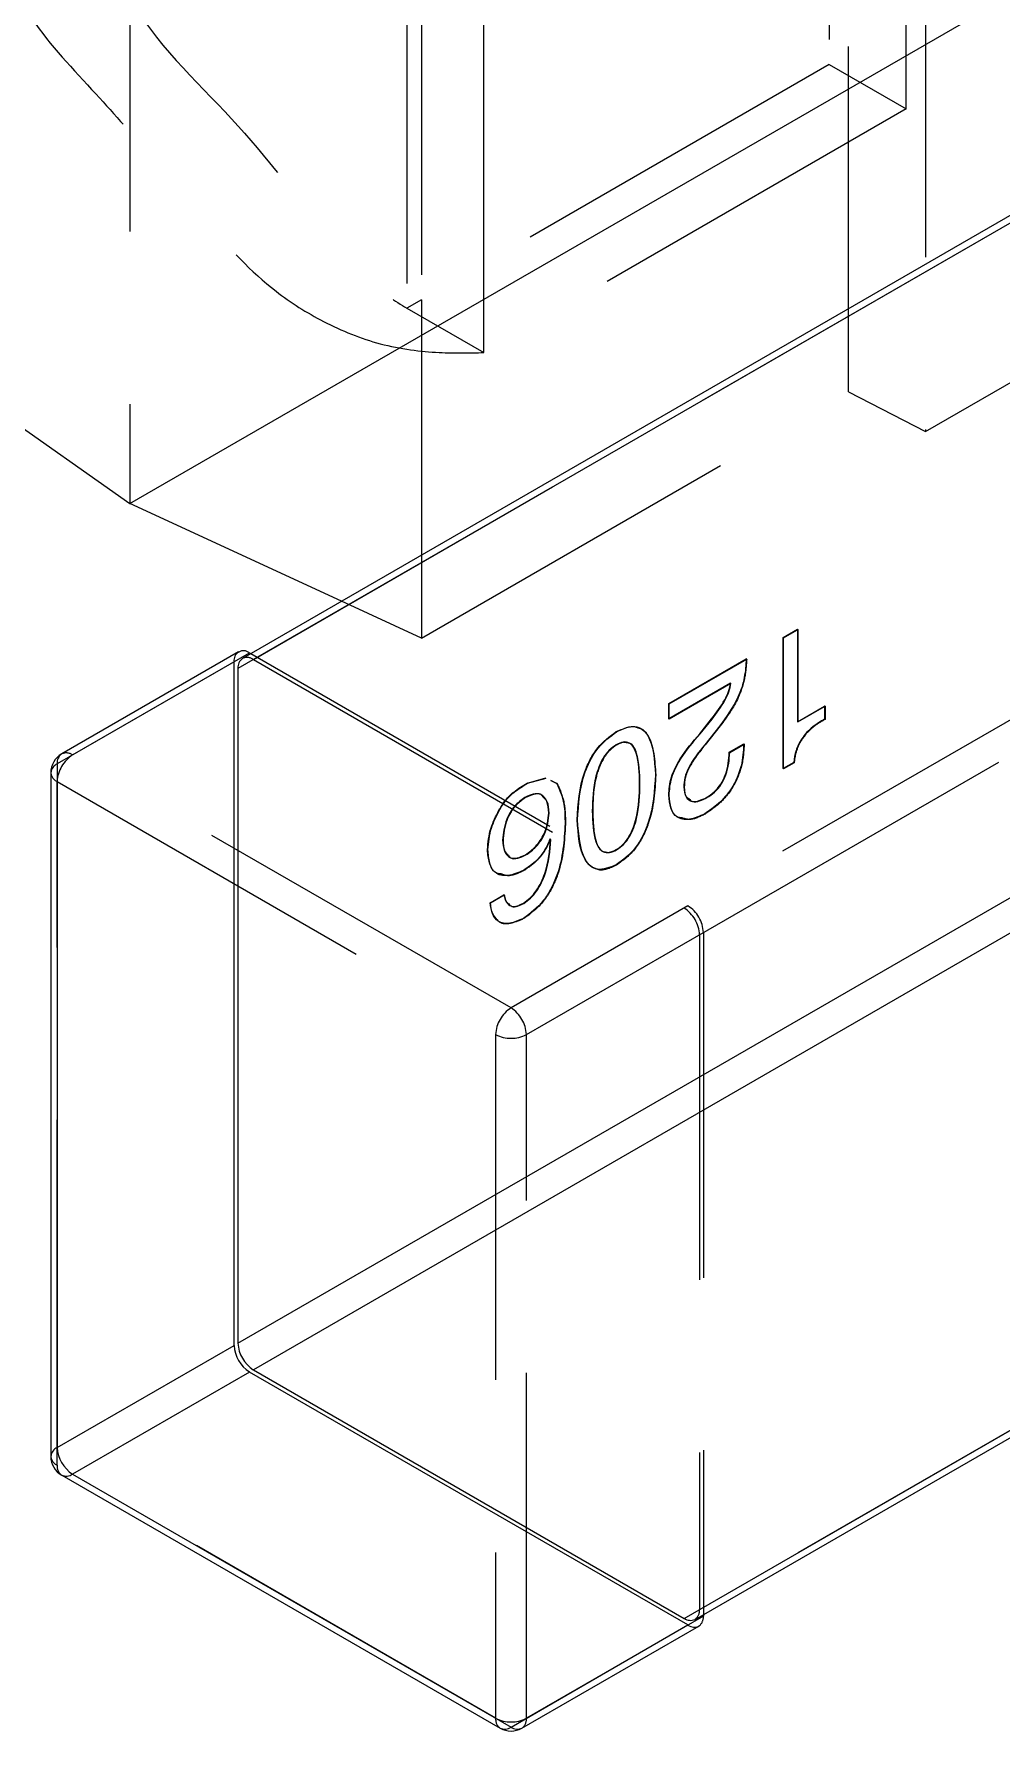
# Model space of a CAD drawing. Header units: millimetres. Extents: x 0 to 841, y 0 to 2287.
# Drawn here: x 620.8 to 624.35, y 251.9 to 258.14 of the extents above; entities that cross this region are included whole.
import ezdxf

# ---------------------------------------------------------------- set-up
doc = ezdxf.new("R2010")
doc.units = ezdxf.units.MM
doc.linetypes.add('HIDDEN', pattern=[1.905, 1.27, -0.635])

msp = doc.modelspace()

# ---------------------------------------------------------------- linework, layer by layer
at = {"color": 7, "linetype": 'HIDDEN', "lineweight": 18}
for p, q in [((623.7909, 256.8236), (623.7909, 262.5794)), ((624.0737, 262.399), (624.0737, 256.6774)), ((623.7202, 261.2938), (623.7202, 258.0276)), ((624.003, 257.8643), (624.003, 261.1305)), ((622.2204, 260.428), (622.2204, 257.1618)), ((622.1671, 260.3972), (622.1671, 257.131)), ((622.4499, 256.9677), (622.4499, 260.2339)), ((621.1488, 258.6825), (621.1488, 256.4124)), ((624.0737, 256.6774), (627.4729, 258.6397)), ((623.7202, 258.0276), (622.2204, 257.1618)), ((623.7202, 258.0276), (624.003, 257.8643)), ((624.003, 257.8643), (622.4499, 256.9677)), ((621.6027, 255.8383), (624.7139, 257.6344)), ((622.2204, 257.1618), (622.1671, 257.131)), ((622.1671, 257.131), (622.4499, 256.9677)), ((622.2204, 257.1618), (622.2204, 255.917)), ((622.2204, 255.917), (623.7909, 256.8236)), ((623.7909, 256.8236), (624.0737, 256.6774)), ((626.2979, 256.7201), (623.1866, 254.924)), ((623.2432, 254.826), (626.3544, 256.6221)), ((622.2204, 255.917), (621.927, 256.0526)), ((623.605, 255.9489), (623.6035, 255.9497)), ((623.6035, 255.948), (623.605, 255.9489)), ((623.605, 255.9489), (623.605, 255.6089)), ((620.938, 255.4873), (621.5885, 255.8628)), ((621.5934, 255.86), (623.2007, 254.9321)), ((621.6027, 255.8383), (623.1866, 254.924)), ((623.4167, 255.8402), (623.4152, 255.841)), ((623.3587, 255.7505), (623.1315, 255.6193)), ((623.1315, 255.6193), (623.1301, 255.6201)), ((623.1315, 255.6193), (623.1315, 255.6209)), ((623.7046, 255.6664), (623.7032, 255.6672)), ((623.7032, 255.6656), (623.7046, 255.6664)), ((623.7046, 255.6182), (623.7032, 255.619)), ((623.7046, 255.6664), (623.7046, 255.6182)), ((623.3193, 255.5939), (623.2636, 255.5243)), ((623.3193, 255.5939), (623.3179, 255.5947)), ((622.5502, 254.5566), (620.938, 255.4873)), ((622.9385, 255.524), (622.9371, 255.5248)), ((623.2636, 255.5243), (623.2622, 255.5251)), ((623.4074, 255.5269), (623.406, 255.5277)), ((623.5516, 255.4362), (623.5502, 255.437)), ((623.591, 255.4589), (623.5516, 255.4362)), ((623.5516, 255.4362), (623.5516, 255.4378)), ((623.591, 255.4589), (623.5896, 255.4598)), ((620.8814, 252.8744), (620.8814, 255.3893)), ((620.8814, 255.3893), (622.4936, 254.4586)), ((622.6963, 255.3936), (622.7201, 255.3818)), ((622.7201, 255.3818), (622.7187, 255.3826)), ((623.0823, 255.4142), (623.0809, 255.415)), ((623.1871, 255.3677), (623.1857, 255.3685)), ((622.6019, 255.3296), (622.6005, 255.3304)), ((622.8505, 255.2804), (622.849, 255.2812)), ((623.2636, 255.2699), (623.2622, 255.2707)), ((622.5207, 255.173), (622.5193, 255.1738)), ((622.7502, 255.2332), (622.7488, 255.2341)), ((622.5972, 255.0619), (622.5958, 255.0627)), ((622.9385, 255.0823), (622.9371, 255.0831)), ((622.5254, 254.9722), (622.5239, 254.9731)), ((623.2007, 254.9321), (622.5502, 254.5566)), ((622.5972, 254.8852), (622.5958, 254.886)), ((622.6068, 254.4586), (623.2573, 254.8341)), ((623.2432, 254.826), (623.2432, 252.3437)), ((623.2573, 254.8341), (623.2573, 252.3192)), ((622.4936, 254.4586), (622.4936, 251.9436)), ((622.6068, 251.9436), (622.6068, 254.4586)), ((626.3544, 254.1398), (623.2432, 252.3437)), ((622.4936, 251.9436), (620.8814, 252.8744)), ((623.2573, 252.3192), (622.6068, 251.9436))]:
    msp.add_line(p, q, dxfattribs=at)
at = {"color": 7, "linetype": 'Continuous', "lineweight": 25}
for p, q in [((621.1488, 256.4124), (625.2924, 258.8044)), ((619.2995, 257.7162), (621.1488, 256.4124)), ((624.6432, 257.6207), (621.5627, 255.8423)), ((624.6432, 257.5936), (621.5461, 255.8057)), ((621.927, 256.0526), (621.1488, 256.4124)), ((623.5502, 255.9189), (623.6035, 255.9497)), ((623.5516, 255.9181), (623.6035, 255.948)), ((623.6035, 255.9497), (623.6035, 255.6097)), ((621.5485, 255.8668), (620.898, 255.4912)), ((621.5885, 255.8628), (621.5934, 255.86)), ((623.5502, 255.437), (623.5502, 255.9189)), ((623.5516, 255.9181), (623.5502, 255.9189)), ((623.5516, 255.4378), (623.5516, 255.9181)), ((621.532, 255.8302), (620.8814, 255.4546)), ((621.532, 253.3152), (621.532, 255.8302)), ((621.5461, 255.8057), (621.5461, 253.3234)), ((623.1301, 255.6764), (623.4152, 255.841)), ((623.1315, 255.6755), (623.4167, 255.8402)), ((623.3573, 255.7513), (623.1301, 255.6201)), ((623.3587, 255.7505), (623.3573, 255.7513)), ((623.1301, 255.6201), (623.1301, 255.6764)), ((623.1315, 255.6755), (623.1301, 255.6764)), ((623.1315, 255.6209), (623.1315, 255.6755)), ((623.2437, 255.5652), (623.2877, 255.6201)), ((623.2451, 255.5644), (623.2891, 255.6193)), ((623.2891, 255.6193), (623.2877, 255.6201)), ((623.6035, 255.6097), (623.7032, 255.6672)), ((623.605, 255.6089), (623.6035, 255.6097)), ((623.605, 255.6089), (623.7032, 255.6656)), ((623.7032, 255.6672), (623.7032, 255.619)), ((622.9385, 255.5722), (622.9371, 255.573)), ((623.2451, 255.5644), (623.2437, 255.5652)), ((623.3179, 255.5947), (623.2622, 255.5251)), ((623.3526, 255.497), (623.406, 255.5277)), ((623.3541, 255.4961), (623.3526, 255.497)), ((623.3541, 255.4961), (623.4074, 255.5269)), ((620.8814, 255.4546), (620.8814, 252.9397)), ((623.5896, 255.4598), (623.5502, 255.437)), ((620.858, 255.422), (620.858, 252.907)), ((622.6097, 255.384), (622.678, 255.4028)), ((622.6111, 255.3832), (622.6097, 255.384)), ((622.6111, 255.3832), (622.6794, 255.402)), ((622.6948, 255.3944), (622.7187, 255.3826)), ((623.0243, 255.3808), (623.0229, 255.3816)), ((623.1315, 255.3382), (623.1301, 255.339)), ((623.2706, 255.3302), (623.2692, 255.331)), ((622.5068, 255.2828), (622.5054, 255.2836)), ((622.69, 255.2734), (622.6886, 255.2742)), ((622.7948, 255.2483), (622.7934, 255.2491)), ((622.6955, 255.1765), (622.6932, 255.1778)), ((622.6946, 255.177), (622.6932, 255.1778)), ((622.6969, 255.1757), (622.6946, 255.177)), ((622.6969, 255.1757), (622.6955, 255.1765)), ((621.5461, 253.3234), (624.6432, 255.1113)), ((622.4651, 255.1382), (622.4637, 255.139)), ((622.6042, 255.1195), (622.6028, 255.1203)), ((622.9385, 255.1385), (622.9371, 255.1393)), ((624.6998, 255.0133), (621.6027, 253.2254)), ((622.4729, 254.9436), (622.5239, 254.9731)), ((622.4744, 254.9428), (622.4729, 254.9436)), ((622.4744, 254.9428), (622.5254, 254.9722)), ((622.5972, 254.9414), (622.5958, 254.9423)), ((623.1866, 252.311), (626.2837, 254.099)), ((623.2266, 252.3071), (626.3071, 254.0854)), ((620.8814, 252.9397), (621.532, 253.3152)), ((621.5885, 253.2172), (620.938, 252.8417)), ((623.2007, 252.2865), (621.5885, 253.2172)), ((621.6027, 253.2254), (623.1866, 252.311)), ((620.898, 252.8377), (622.5102, 251.907)), ((620.938, 252.8417), (622.5502, 251.911)), ((622.5502, 251.911), (623.2007, 252.2865)), ((622.5902, 251.907), (623.2407, 252.2826))]:
    msp.add_line(p, q, dxfattribs=at)
for centre, radius, start, end in [((621.5664, 255.8358), 0.0349, 50.79671, 189.21404), ((621.5862, 255.8096), 0.0402, 125.69804, 185.62038), ((620.938, 255.422), 0.08, 119.99732, 180), ((620.9215, 255.4586), 0.0402, 125.69804, 185.62038), ((620.898, 255.418), 0.0402, 114.37466, 174.3052), ((621.6548, 253.3208), 0.1229, 182.60548, 237.39452), ((621.6689, 253.329), 0.1229, 182.60548, 237.39452), ((620.898, 252.903), 0.0402, 114.37466, 174.3052), ((621.0042, 252.9453), 0.1229, 182.60548, 237.39452), ((620.938, 252.907), 0.08, 180, 240.00269), ((620.9146, 252.8744), 0.0402, 245.68606, 305.61818), ((623.21, 252.3437), 0.0402, 234.38183, 294.31395), ((623.2237, 252.3161), 0.0375, 232.23037, 301.35817), ((622.5268, 251.9437), 0.0402, 245.68606, 305.61818), ((622.5502, 251.9763), 0.08, 240.00269, 299.99732), ((622.5736, 251.9437), 0.0402, 234.38183, 294.31395)]:
    msp.add_arc(centre, radius, start, end, dxfattribs=at)
at = {"color": 7, "linetype": 'HIDDEN', "lineweight": 18}
for centre, radius, start, end in [((621.5792, 255.8056), 0.0402, 54.38183, 114.31395), ((621.0042, 255.3837), 0.1229, 122.60548, 177.39452), ((620.9146, 255.4546), 0.0402, 54.38183, 114.31395), ((620.898, 255.4259), 0.0402, 185.6948, 245.62534), ((623.1203, 254.8204), 0.1229, 2.60548, 57.39452), ((623.1345, 254.8286), 0.1229, 2.60548, 57.39452), ((622.6164, 254.453), 0.1229, 122.60548, 177.39452), ((622.4839, 254.453), 0.1229, 2.60548, 57.39452), ((622.5502, 254.5678), 0.123, 242.60967, 297.39033), ((620.898, 252.911), 0.0402, 185.6948, 245.62534), ((620.9215, 252.8704), 0.0402, 174.37963, 234.30197), ((623.2031, 252.3398), 0.0402, 305.69804, 5.62038), ((623.216, 252.3155), 0.0414, 310.89268, 5.15298), ((622.5337, 251.9397), 0.0402, 174.37963, 234.30197), ((622.5502, 252.0528), 0.123, 242.60967, 297.39033), ((622.5667, 251.9397), 0.0402, 305.69804, 5.62038)]:
    msp.add_arc(centre, radius, start, end, dxfattribs=at)
for points, knots in [([(620.8855, 258.8806), (620.8486, 258.8326), (620.7703, 258.7306), (620.6898, 258.5571), (620.6906, 258.3709), (620.8036, 258.1505), (621.0119, 257.9363), (621.234, 257.6827), (621.4415, 257.4319), (621.6382, 257.2156), (621.8623, 257.0742), (622.0722, 256.989), (622.2863, 256.9631), (622.3974, 256.9663), (622.4499, 256.9677)], [0, 0, 0, 0, 0.061949, 0.131466, 0.207442, 0.278554, 0.399549, 0.500679, 0.606314, 0.720945, 0.786943, 0.858216, 0.933034, 1, 1, 1, 1]), ([(621.1576, 258.6772), (621.1396, 258.6428), (621.1069, 258.5802), (621.0891, 258.4774), (621.0982, 258.3763), (621.2113, 258.1297), (621.5363, 257.8417), (621.803, 257.4832), (622.0331, 257.2132), (622.1232, 257.158), (622.1671, 257.131)], [0, 0, 0, 0, 0.058245, 0.105955, 0.15096, 0.205337, 0.503806, 0.792898, 0.899043, 1, 1, 1, 1]), ([(623.4167, 255.8402), (623.4151, 255.8176), (623.4121, 255.7726), (623.3842, 255.6834), (623.3439, 255.6278), (623.3193, 255.5939)], [0, 0, 0, 0, 0.281037, 0.561511, 1, 1, 1, 1]), ([(623.7046, 255.6182), (623.6899, 255.6097), (623.6606, 255.5927), (623.621, 255.5519), (623.597, 255.502), (623.593, 255.4733), (623.591, 255.4589)], [0, 0, 0, 0, 0.280977, 0.560111, 0.779578, 1, 1, 1, 1]), ([(623.0142, 255.5882), (623.0212, 255.5862), (623.0377, 255.5815), (623.0742, 255.5345), (623.0787, 255.4676), (623.0823, 255.4142)], [0, 0, 0, 0, 0.127513, 0.302869, 1, 1, 1, 1]), ([(622.9385, 255.524), (622.9298, 255.5178), (622.9123, 255.5055), (622.882, 255.4655), (622.8529, 255.3833), (622.8514, 255.3216), (622.8505, 255.2804)], [0, 0, 0, 0, 0.125208, 0.250259, 0.499246, 1, 1, 1, 1]), ([(622.9758, 255.5319), (622.9721, 255.5329), (622.9612, 255.5359), (622.9475, 255.5287), (622.9385, 255.524)], [0, 0, 0, 0, 0.345824, 1, 1, 1, 1]), ([(623.2636, 255.5243), (623.2422, 255.4975), (623.2124, 255.4602), (623.1882, 255.402), (623.1875, 255.3791), (623.1871, 255.3677)], [0, 0, 0, 0, 0.559716, 0.780121, 1, 1, 1, 1]), ([(623.4074, 255.5269), (623.4058, 255.5005), (623.4027, 255.4478), (623.3679, 255.3647), (623.3155, 255.3049), (623.2809, 255.2816), (623.2636, 255.2699)], [0, 0, 0, 0, 0.2807196, 0.5590835, 0.7791163, 1, 1, 1, 1]), ([(622.7201, 255.3818), (622.7306, 255.358), (622.7492, 255.3154), (622.7499, 255.2584), (622.7502, 255.2332)], [0, 0, 0, 0, 0.558783, 1, 1, 1, 1]), ([(623.0823, 255.4142), (623.0791, 255.3552), (623.075, 255.2814), (623.0365, 255.1874), (623, 255.1276), (622.9631, 255.1004), (622.9385, 255.0823)], [0, 0, 0, 0, 0.500012, 0.625693, 0.751201, 1, 1, 1, 1]), ([(623.1871, 255.3677), (623.188, 255.354), (623.1892, 255.3352), (623.2006, 255.3284), (623.2038, 255.3265)], [0, 0, 0, 0, 0.726376, 1, 1, 1, 1]), ([(622.6019, 255.3296), (622.5888, 255.3199), (622.5627, 255.3006), (622.5271, 255.2399), (622.5232, 255.1984), (622.5207, 255.173)], [0, 0, 0, 0, 0.2807757, 0.5599661, 1, 1, 1, 1]), ([(622.6693, 255.3309), (622.6667, 255.3347), (622.659, 255.3462), (622.6331, 255.3442), (622.6123, 255.3345), (622.6019, 255.3296)], [0, 0, 0, 0, 0.195576, 0.597008, 1, 1, 1, 1]), ([(622.8505, 255.2804), (622.8518, 255.2411), (622.8537, 255.1824), (622.8779, 255.1317), (622.8963, 255.1303), (622.8995, 255.1301)], [0, 0, 0, 0, 0.625191, 0.935863, 1, 1, 1, 1]), ([(623.2636, 255.2699), (623.2441, 255.2602), (623.2127, 255.2446), (623.1882, 255.2527), (623.1789, 255.2557)], [0, 0, 0, 0, 0.620728, 1, 1, 1, 1]), ([(622.5207, 255.173), (622.5216, 255.1584), (622.523, 255.1347), (622.5358, 255.1228), (622.5407, 255.1182)], [0, 0, 0, 0, 0.615445, 1, 1, 1, 1]), ([(622.7502, 255.2332), (622.7467, 255.1712), (622.7423, 255.0936), (622.7005, 254.9952), (622.6615, 254.9331), (622.6229, 254.9044), (622.5972, 254.8852)], [0, 0, 0, 0, 0.499644, 0.625328, 0.750848, 1, 1, 1, 1]), ([(622.6946, 255.177), (622.6886, 255.1631), (622.6766, 255.1352), (622.6422, 255.0919), (622.6143, 255.0733), (622.5972, 255.0619)], [0, 0, 0, 0, 0.280289, 0.560345, 1, 1, 1, 1]), ([(622.5972, 255.0619), (622.5772, 255.0523), (622.5459, 255.0374), (622.5222, 255.0464), (622.5138, 255.0496)], [0, 0, 0, 0, 0.643051, 1, 1, 1, 1]), ([(622.9385, 255.0823), (622.9133, 255.0704), (622.8862, 255.0578), (622.8674, 255.067), (622.8662, 255.0676)], [0, 0, 0, 0, 0.934021, 1, 1, 1, 1]), ([(622.5254, 254.9722), (622.5272, 254.9618), (622.5299, 254.9471), (622.5396, 254.9408), (622.5424, 254.939)], [0, 0, 0, 0, 0.7044564, 1, 1, 1, 1]), ([(622.5972, 254.8852), (622.5804, 254.8781), (622.5469, 254.8638), (622.5111, 254.8648), (622.5012, 254.8792), (622.4997, 254.8813)], [0, 0, 0, 0, 0.461225, 0.919696, 1, 1, 1, 1])]:
    msp.add_open_spline(points, degree=3, knots=knots, dxfattribs=at)
at = {"color": 7, "linetype": 'Continuous', "lineweight": 25}
for points, knots in [([(623.4152, 255.841), (623.4137, 255.8184), (623.4107, 255.7734), (623.3828, 255.6842), (623.3424, 255.6286), (623.3179, 255.5947)], [0, 0, 0, 0, 0.281037, 0.561511, 1, 1, 1, 1]), ([(623.2877, 255.6201), (623.305, 255.6426), (623.3291, 255.674), (623.3511, 255.7209), (623.3552, 255.7412), (623.3573, 255.7513)], [0, 0, 0, 0, 0.559626, 0.779993, 1, 1, 1, 1]), ([(623.2891, 255.6193), (623.3064, 255.6418), (623.3305, 255.6732), (623.3525, 255.7201), (623.3566, 255.7404), (623.3587, 255.7505)], [0, 0, 0, 0, 0.559626, 0.779993, 1, 1, 1, 1]), ([(623.7032, 255.619), (623.6885, 255.6105), (623.6592, 255.5935), (623.6196, 255.5527), (623.5956, 255.5028), (623.5916, 255.4741), (623.5896, 255.4598)], [0, 0, 0, 0, 0.280977, 0.560111, 0.779578, 1, 1, 1, 1]), ([(622.7934, 255.2491), (622.7968, 255.307), (622.8009, 255.3795), (622.8402, 255.4714), (622.877, 255.5292), (622.9131, 255.5555), (622.9371, 255.573)], [0, 0, 0, 0, 0.499687, 0.625352, 0.750869, 1, 1, 1, 1]), ([(622.7948, 255.2483), (622.7982, 255.3062), (622.8024, 255.3787), (622.8416, 255.4706), (622.8784, 255.5284), (622.9145, 255.5547), (622.9385, 255.5722)], [0, 0, 0, 0, 0.499687, 0.625352, 0.750869, 1, 1, 1, 1]), ([(622.9371, 255.573), (622.9611, 255.5832), (622.9973, 255.5986), (623.034, 255.5833), (623.0733, 255.5368), (623.0775, 255.4691), (623.0809, 255.415)], [0, 0, 0, 0, 0.249123, 0.374635, 0.500323, 1, 1, 1, 1]), ([(622.9385, 255.5722), (622.9634, 255.5843), (622.9916, 255.598), (623.0118, 255.5892), (623.0142, 255.5882)], [0, 0, 0, 0, 0.879551, 1, 1, 1, 1]), ([(623.1301, 255.339), (623.1317, 255.3608), (623.1348, 255.4043), (623.1778, 255.4881), (623.2187, 255.536), (623.2437, 255.5652)], [0, 0, 0, 0, 0.278936, 0.55895, 1, 1, 1, 1]), ([(623.1315, 255.3382), (623.1331, 255.3599), (623.1362, 255.4035), (623.1792, 255.4873), (623.2201, 255.5352), (623.2451, 255.5644)], [0, 0, 0, 0, 0.278936, 0.55895, 1, 1, 1, 1]), ([(622.9371, 255.5248), (622.9284, 255.5187), (622.9109, 255.5064), (622.8805, 255.4663), (622.8515, 255.3841), (622.85, 255.3224), (622.849, 255.2812)], [0, 0, 0, 0, 0.125208, 0.250259, 0.499246, 1, 1, 1, 1]), ([(623.0229, 255.3816), (623.022, 255.4215), (623.0207, 255.4812), (622.9933, 255.5314), (622.9634, 255.5374), (622.9459, 255.529), (622.9371, 255.5248)], [0, 0, 0, 0, 0.500896, 0.749906, 0.874864, 1, 1, 1, 1]), ([(623.0243, 255.3808), (623.0231, 255.4197), (623.0212, 255.4781), (622.9979, 255.5297), (622.9794, 255.5315), (622.9758, 255.5319)], [0, 0, 0, 0, 0.6193756, 0.9272852, 1, 1, 1, 1]), ([(623.2622, 255.5251), (623.2408, 255.4983), (623.211, 255.461), (623.1868, 255.4028), (623.1861, 255.3799), (623.1857, 255.3685)], [0, 0, 0, 0, 0.559716, 0.780121, 1, 1, 1, 1]), ([(623.406, 255.5277), (623.4044, 255.5013), (623.4013, 255.4487), (623.3665, 255.3655), (623.3141, 255.3057), (623.2795, 255.2824), (623.2622, 255.2707)], [0, 0, 0, 0, 0.2807196, 0.5590835, 0.7791163, 1, 1, 1, 1]), ([(623.2692, 255.331), (623.2785, 255.337), (623.2972, 255.3491), (623.3229, 255.379), (623.3484, 255.4318), (623.3509, 255.4701), (623.3526, 255.497)], [0, 0, 0, 0, 0.1873548, 0.3740082, 0.5608336, 1, 1, 1, 1]), ([(623.2706, 255.3302), (623.2799, 255.3362), (623.2986, 255.3483), (623.3243, 255.3782), (623.3498, 255.431), (623.3523, 255.4693), (623.3541, 255.4961)], [0, 0, 0, 0, 0.1873548, 0.3740082, 0.5608336, 1, 1, 1, 1]), ([(622.5054, 255.2836), (622.5132, 255.2966), (622.5287, 255.3226), (622.5657, 255.3578), (622.593, 255.374), (622.6097, 255.384)], [0, 0, 0, 0, 0.279388, 0.559544, 1, 1, 1, 1]), ([(622.5068, 255.2828), (622.5146, 255.2958), (622.5301, 255.3218), (622.5671, 255.3569), (622.5944, 255.3732), (622.6111, 255.3832)], [0, 0, 0, 0, 0.279388, 0.559544, 1, 1, 1, 1]), ([(622.7187, 255.3826), (622.7291, 255.3588), (622.7478, 255.3162), (622.7485, 255.2592), (622.7488, 255.2341)], [0, 0, 0, 0, 0.558783, 1, 1, 1, 1]), ([(623.0809, 255.415), (623.0776, 255.3561), (623.0736, 255.2822), (623.0351, 255.1883), (622.9986, 255.1284), (622.9617, 255.1012), (622.9371, 255.0831)], [0, 0, 0, 0, 0.500012, 0.625693, 0.751201, 1, 1, 1, 1]), ([(622.9371, 255.1393), (622.9459, 255.1452), (622.9634, 255.157), (622.9933, 255.1976), (623.0207, 255.2793), (623.022, 255.3406), (623.0229, 255.3816)], [0, 0, 0, 0, 0.125131, 0.250047, 0.49906, 1, 1, 1, 1]), ([(622.9385, 255.1385), (622.9473, 255.1444), (622.9648, 255.1562), (622.9947, 255.1968), (623.0221, 255.2785), (623.0234, 255.3398), (623.0243, 255.3808)], [0, 0, 0, 0, 0.125131, 0.250047, 0.49906, 1, 1, 1, 1]), ([(623.1857, 255.3685), (623.1873, 255.3558), (623.1904, 255.3306), (623.2132, 255.3138), (623.2416, 255.3175), (623.26, 255.3265), (623.2692, 255.331)], [0, 0, 0, 0, 0.280293, 0.558564, 0.778935, 1, 1, 1, 1]), ([(622.6005, 255.3304), (622.5874, 255.3208), (622.5613, 255.3014), (622.5257, 255.2407), (622.5217, 255.1992), (622.5193, 255.1738)], [0, 0, 0, 0, 0.2807757, 0.5599661, 1, 1, 1, 1]), ([(622.6886, 255.2742), (622.6872, 255.2889), (622.6844, 255.3183), (622.6637, 255.3448), (622.6321, 255.3457), (622.611, 255.3355), (622.6005, 255.3304)], [0, 0, 0, 0, 0.280779, 0.559503, 0.779325, 1, 1, 1, 1]), ([(622.69, 255.2734), (622.6891, 255.2889), (622.6877, 255.3138), (622.6744, 255.3262), (622.6693, 255.3309)], [0, 0, 0, 0, 0.620633, 1, 1, 1, 1]), ([(623.2622, 255.2707), (623.2432, 255.2622), (623.2054, 255.2451), (623.1588, 255.253), (623.1352, 255.2905), (623.1318, 255.3228), (623.1301, 255.339)], [0, 0, 0, 0, 0.280638, 0.559382, 0.779283, 1, 1, 1, 1]), ([(623.1789, 255.2557), (623.1726, 255.2563), (623.1532, 255.258), (623.1371, 255.2906), (623.1334, 255.3223), (623.1315, 255.3382)], [0, 0, 0, 0, 0.19579, 0.59715, 1, 1, 1, 1]), ([(623.2038, 255.3265), (623.2081, 255.3221), (623.2178, 255.3121), (623.2433, 255.3171), (623.2615, 255.3258), (623.2706, 255.3302)], [0, 0, 0, 0, 0.281191, 0.640031, 1, 1, 1, 1]), ([(622.4637, 255.139), (622.4659, 255.1655), (622.4699, 255.2129), (622.4946, 255.262), (622.5054, 255.2836)], [0, 0, 0, 0, 0.55918, 1, 1, 1, 1]), ([(622.4651, 255.1382), (622.4673, 255.1647), (622.4713, 255.2121), (622.496, 255.2612), (622.5068, 255.2828)], [0, 0, 0, 0, 0.55918, 1, 1, 1, 1]), ([(622.6028, 255.1203), (622.616, 255.1294), (622.6422, 255.1474), (622.6723, 255.1929), (622.6855, 255.2369), (622.6875, 255.2618), (622.6886, 255.2742)], [0, 0, 0, 0, 0.280297, 0.558545, 0.778963, 1, 1, 1, 1]), ([(622.6042, 255.1195), (622.6174, 255.1285), (622.6436, 255.1466), (622.6737, 255.1921), (622.6869, 255.2361), (622.6889, 255.261), (622.69, 255.2734)], [0, 0, 0, 0, 0.280297, 0.558545, 0.778963, 1, 1, 1, 1]), ([(622.9371, 255.0831), (622.9128, 255.0735), (622.8762, 255.059), (622.8404, 255.0774), (622.8018, 255.1262), (622.7971, 255.1945), (622.7934, 255.2491)], [0, 0, 0, 0, 0.248785, 0.374282, 0.499955, 1, 1, 1, 1]), ([(622.8662, 255.0676), (622.8581, 255.0705), (622.8405, 255.0768), (622.8037, 255.1266), (622.7988, 255.1942), (622.7948, 255.2483)], [0, 0, 0, 0, 0.147105, 0.318406, 1, 1, 1, 1]), ([(622.849, 255.2812), (622.85, 255.2409), (622.8513, 255.1807), (622.8801, 255.1314), (622.9107, 255.1265), (622.9283, 255.135), (622.9371, 255.1393)], [0, 0, 0, 0, 0.500906, 0.749819, 0.874781, 1, 1, 1, 1]), ([(622.5193, 255.1738), (622.5206, 255.1599), (622.5233, 255.1322), (622.5429, 255.107), (622.5727, 255.1059), (622.5927, 255.1155), (622.6028, 255.1203)], [0, 0, 0, 0, 0.280784, 0.559454, 0.779294, 1, 1, 1, 1]), ([(622.7488, 255.2341), (622.7453, 255.1721), (622.7409, 255.0945), (622.699, 254.9961), (622.66, 254.9339), (622.6215, 254.9052), (622.5958, 254.886)], [0, 0, 0, 0, 0.499644, 0.625328, 0.750848, 1, 1, 1, 1]), ([(622.6932, 255.1778), (622.6872, 255.1639), (622.6751, 255.136), (622.6408, 255.0927), (622.6129, 255.0741), (622.5958, 255.0627)], [0, 0, 0, 0, 0.280289, 0.560345, 1, 1, 1, 1]), ([(622.5958, 254.9423), (622.6042, 254.9483), (622.6209, 254.9602), (622.6514, 254.9959), (622.6872, 255.0739), (622.6922, 255.1354), (622.6955, 255.1765)], [0, 0, 0, 0, 0.125456, 0.250769, 0.499842, 1, 1, 1, 1]), ([(622.5972, 254.9414), (622.6056, 254.9474), (622.6224, 254.9594), (622.6528, 254.9951), (622.6886, 255.0731), (622.6936, 255.1346), (622.6969, 255.1757)], [0, 0, 0, 0, 0.125456, 0.250769, 0.499842, 1, 1, 1, 1]), ([(622.5958, 255.0627), (622.5763, 255.0544), (622.5375, 255.0378), (622.4906, 255.0482), (622.4679, 255.0885), (622.4651, 255.1222), (622.4637, 255.139)], [0, 0, 0, 0, 0.280617, 0.559274, 0.779238, 1, 1, 1, 1]), ([(622.5138, 255.0496), (622.5064, 255.0505), (622.4857, 255.0531), (622.4698, 255.0886), (622.4666, 255.1217), (622.4651, 255.1382)], [0, 0, 0, 0, 0.218038, 0.608311, 1, 1, 1, 1]), ([(622.5407, 255.1182), (622.543, 255.1148), (622.5502, 255.104), (622.5746, 255.1057), (622.5943, 255.1149), (622.6042, 255.1195)], [0, 0, 0, 0, 0.189831, 0.594119, 1, 1, 1, 1]), ([(622.8995, 255.1301), (622.9037, 255.1291), (622.9152, 255.1263), (622.9295, 255.1338), (622.9385, 255.1385)], [0, 0, 0, 0, 0.37011, 1, 1, 1, 1]), ([(622.5958, 254.886), (622.5787, 254.8785), (622.5446, 254.8635), (622.5027, 254.87), (622.4796, 254.9013), (622.4752, 254.9295), (622.4729, 254.9436)], [0, 0, 0, 0, 0.280542, 0.559408, 0.779403, 1, 1, 1, 1]), ([(622.4997, 254.8813), (622.4936, 254.8877), (622.4797, 254.9025), (622.4763, 254.9283), (622.4744, 254.9428)], [0, 0, 0, 0, 0.43689, 1, 1, 1, 1]), ([(622.5239, 254.9731), (622.5263, 254.9633), (622.531, 254.9439), (622.5491, 254.929), (622.5726, 254.9303), (622.5881, 254.9383), (622.5958, 254.9423)], [0, 0, 0, 0, 0.280442, 0.559411, 0.779526, 1, 1, 1, 1]), ([(622.5424, 254.939), (622.5458, 254.9355), (622.5536, 254.9273), (622.5742, 254.9298), (622.5896, 254.9376), (622.5972, 254.9414)], [0, 0, 0, 0, 0.268006, 0.633706, 1, 1, 1, 1])]:
    msp.add_open_spline(points, degree=3, knots=knots, dxfattribs=at)

doc.saveas('drawing.dxf')
